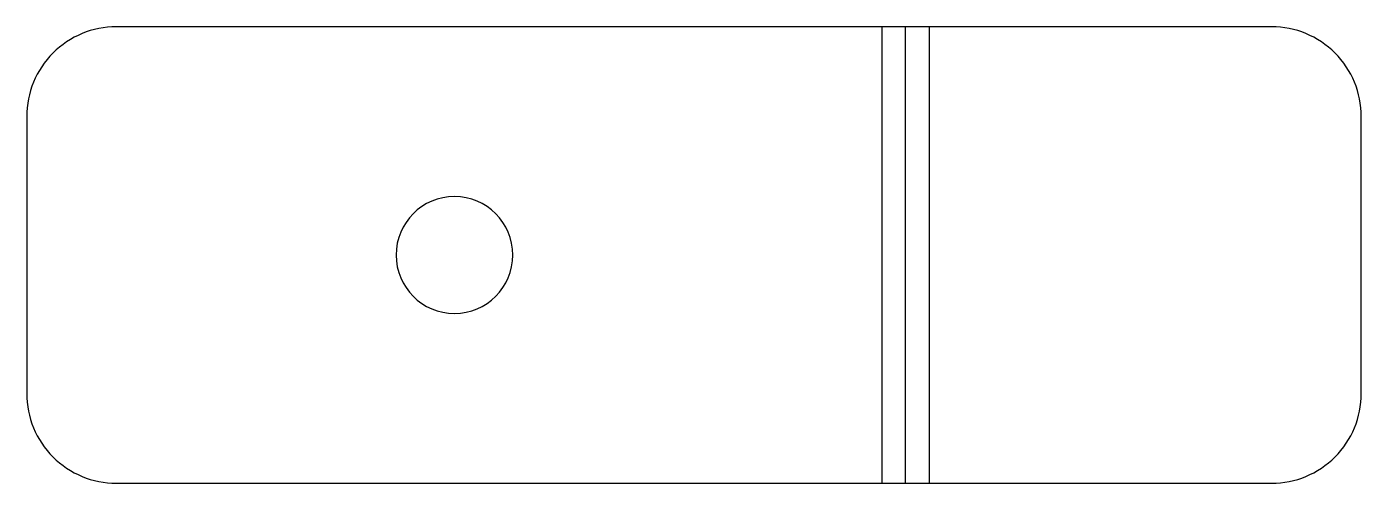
# Model space of a CAD drawing. Header units: millimetres. Extents: x -5 to 69.4, y 0 to 25.4.
import ezdxf

# ---------------------------------------------------------------- set-up
doc = ezdxf.new("R2010")
doc.units = ezdxf.units.MM

msp = doc.modelspace()

# ---------------------------------------------------------------- linework, layer by layer
at = {"layer": 'BEND'}
msp.add_line((43.972, 0), (43.972, 25.4), dxfattribs=at)
at = {"layer": 'BEND_EXTENT'}
for p, q in [((42.663, 0), (42.663, 25.4)), ((45.281, 25.4), (45.281, 0))]:
    msp.add_line(p, q, dxfattribs=at)
at = {"layer": 'INTERIOR_PROFILES', "extrusion": (0, 0, -1)}
msp.add_circle((-18.832, 12.7), 3.25, dxfattribs=at)
at = {"layer": 'OUTER_PROFILES'}
msp.add_lwpolyline([(64.36, 25.4), (0, 25.4, 0.414214), (-5, 20.4), (-5, 5, 0.414214), (0, 0), (64.36, 0, 0.414214), (69.36, 5), (69.36, 20.4, 0.414214)], format="xyb", close=True, dxfattribs=at)

doc.saveas('drawing.dxf')
